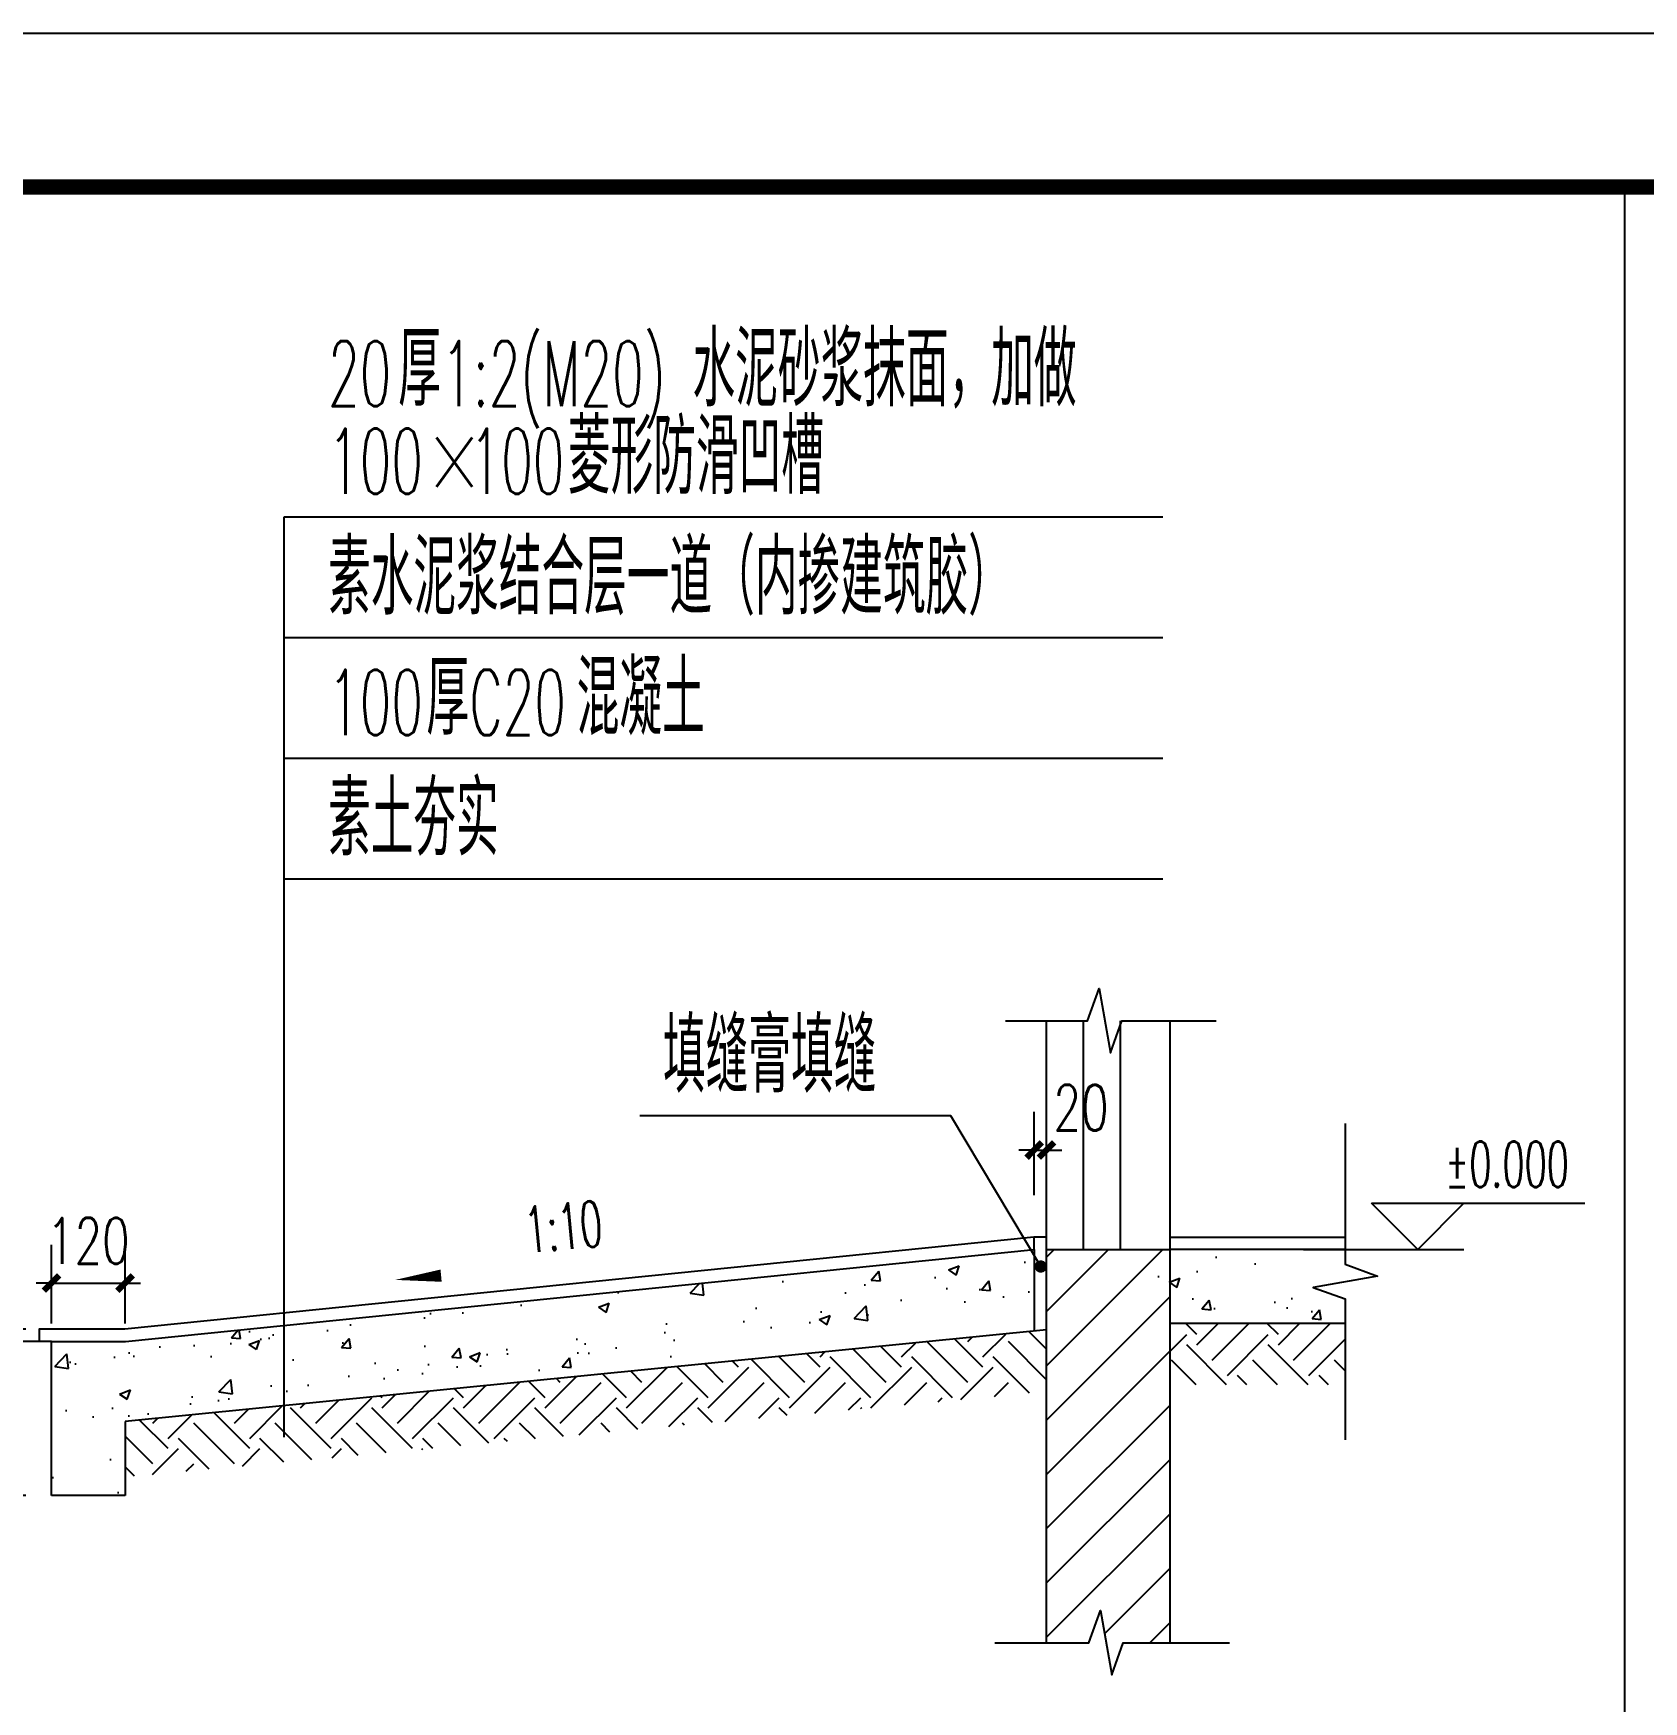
# Model space of a CAD drawing. Extents: x -1041549 to 749950, y -354245 to 17554.
# Drawn here: x -663684 to -661064, y -208278 to -205564 of the extents above; entities that cross this region are included whole.
import ezdxf

# ---------------------------------------------------------------- set-up
doc = ezdxf.new("R2010")
doc.units = 0
doc.header["$LTSCALE"] = 1000
doc.header["$MEASUREMENT"] = 0
for name, color, linetype in [('8', 8, 'Continuous'), ('9', 9, 'Continuous'), ('DIM_ELEV', 3, 'Continuous'), ('DIM_SYMB', 3, 'Continuous'), ('PUB_DIM', 3, 'Continuous'), ('PUB_TEXT', 7, 'Continuous'), ('PUB_TITLE', 4, 'Continuous'), ('WINDOW', 3, 'Continuous')]:
    doc.layers.add(name, color=color, linetype=linetype)
doc.styles.add('_TCH_DIM', font='SIMPLEX', dxfattribs={"bigfont": 'GBCBIG'})
doc.styles.add('_TCH_DIM_T3', font='SIMPLEX', dxfattribs={"width": 0.705882, "bigfont": 'GBCBIG'})
doc.dimstyles.new('_TCH_ARCH&&25', dxfattribs={"dimtxt": 74.375, "dimasz": 25, "dimexe": 62.5, "dimexo": 75, "dimgap": 31.5625, "dimtad": 1, "dimdec": 0, "dimzin": 0, "dimdsep": 46, "dimtxsty": '_TCH_DIM_T3', "dimblk": 'ARCHTICK', "dimcen": 0.09, "dimclrt": 7, "dimazin": 2, "dimtfac": 1, "dimtdec": 0, "dimtix": 1, "dimtmove": 2, "dimatfit": 3, "dimfxl": 50, "dimtolj": 1, "dimtzin": 0, "dimarcsym": 0})
pattern_1 = [(50, (-715834.67, -232142.4), (179.31505, -15.68803), [18.75, -206.25]), (355, (-715834.67, -232142.4), (-34.68783, 188.04803), [15, -165]), (100.4514, (-715819.72, -232143.7), (144.62735, 172.3599), [15.93505, -175.28553]), (46.1842, (-715834.67, -232092.4), (266.8103, -41.37975), [28.125, -309.375]), (96.6356, (-715812.43, -232095.84), (233.6657, 243.5295), [23.9026, -262.9282]), (351.1842, (-715834.67, -232092.4), (233.6655, 243.5297), [22.5, -247.5]), (21, (-715809.67, -232104.9), (149.22676, -100.65472), [18.75, -206.25]), (326, (-715809.67, -232104.9), (60.82883, 181.2875), [15, -165]), (71.4514, (-715797.23, -232113.28), (210.05566, 80.6326), [15.93505, -175.28553]), (37.5, (-715834.67, -232142.395), (3.039964, 83.223463), [0, -163, 0, -167.5, 0, -165.625]), (7.5, (-715834.67, -232142.395), (65.76738, 98.60293), [0, -95.5, 0, -159.25, 0, -63.125]), (327.5, (-715890.42, -232142.395), (133.45561, -5.63872), [0, -62.5, 0, -195, 0, -258.75]), (317.5, (-715915.42, -232142.4), (145.79654, 25.02625), [0, -81.25, 0, -129.5, 0, -183.75])]

# ---------------------------------------------------------------- blocks, each defined once
blk = doc.blocks.new('_ArchTick')
at = {"color": 0, "linetype": 'ByBlock', "const_width": 0.4}
blk.add_lwpolyline([(-0.5, -0.5), (0.5, 0.5)], dxfattribs=at)
blk = doc.blocks.new('*D135')
at = {"layer": 'Defpoints', "color": 0, "transparency": 16777216}
for p in [(-663534.8, -207597), (-663654.6, -207738), (-663534.8, -207738)]:
    blk.add_point(p, dxfattribs=at)
at = {"layer": 'PUB_DIM', "color": 0, "lineweight": -2, "transparency": 16777216}
for p, q in [((-663654.6, -207663), (-663654.6, -207534.5)), ((-663534.8, -207663), (-663534.8, -207534.5)), ((-663654.6, -207597), (-663679.6, -207597)), ((-663654.6, -207597), (-663534.8, -207597)), ((-663534.8, -207597), (-663509.8, -207597))]:
    blk.add_line(p, q, dxfattribs=at)
at = {"layer": 'PUB_DIM', "color": 0, "lineweight": -2, "transparency": 16777216, "xscale": 25, "yscale": 25, "zscale": 25}
blk.add_blockref('_ArchTick', (-663654.6, -207597), dxfattribs=at)
at = {"layer": 'PUB_DIM', "color": 0, "lineweight": -2, "transparency": 16777216, "xscale": 25, "yscale": 25, "zscale": 25, "rotation": 180}
blk.add_blockref('_ArchTick', (-663534.8, -207597), dxfattribs=at)
at = {"layer": 'PUB_DIM', "color": 7, "transparency": 16777216, "insert": (-663594.7, -207528.2), "char_height": 74.38, "attachment_point": 5, "style": '_TCH_DIM_T3'}
blk.add_mtext('\\A1;120', dxfattribs=at)
blk = doc.blocks.new('*D136')
at = {"layer": 'Defpoints', "color": 0, "transparency": 16777216}
for p in [(-663753.8, -207672.1), (-663621.3, -207672.1), (-663621.3, -207692.1)]:
    blk.add_point(p, dxfattribs=at)
at = {"layer": 'PUB_DIM', "color": 0, "lineweight": -2, "transparency": 16777216}
for p, q in [((-663753.8, -207672.1), (-663753.8, -207647.1)), ((-663696.3, -207672.1), (-663816.3, -207672.1)), ((-663753.8, -207692.1), (-663753.8, -207672.1)), ((-663696.3, -207692.1), (-663816.3, -207692.1)), ((-663753.8, -207692.1), (-663753.8, -207717.1))]:
    blk.add_line(p, q, dxfattribs=at)
at = {"layer": 'PUB_DIM', "color": 0, "lineweight": -2, "transparency": 16777216, "xscale": 25, "yscale": 25, "zscale": 25}
for p, rotation in [((-663753.8, -207672.1), 270), ((-663753.8, -207692.1), 90)]:
    blk.add_blockref('_ArchTick', p, dxfattribs=dict(at, rotation=rotation))
at = {"layer": 'PUB_DIM', "color": 7, "transparency": 16777216, "insert": (-663823, -207608.3), "char_height": 74.38, "attachment_point": 5, "rotation": 90, "style": '_TCH_DIM_T3'}
blk.add_mtext('\\A1;20', dxfattribs=at)
blk = doc.blocks.new('*D137')
at = {"layer": 'Defpoints', "color": 0, "transparency": 16777216}
for p in [(-663753.8, -207692.1), (-663621.3, -207692.1), (-663621.3, -207942.5)]:
    blk.add_point(p, dxfattribs=at)
at = {"layer": 'PUB_DIM', "color": 0, "lineweight": -2, "transparency": 16777216}
for p, q in [((-663696.3, -207692.1), (-663816.3, -207692.1)), ((-663753.8, -207942.5), (-663753.8, -207692.1)), ((-663696.3, -207942.5), (-663816.3, -207942.5))]:
    blk.add_line(p, q, dxfattribs=at)
at = {"layer": 'PUB_DIM', "color": 0, "lineweight": -2, "transparency": 16777216, "xscale": 25, "yscale": 25, "zscale": 25}
for p, rotation in [((-663753.8, -207692.1), 90), ((-663753.8, -207942.5), 270)]:
    blk.add_blockref('_ArchTick', p, dxfattribs=dict(at, rotation=rotation))
at = {"layer": 'PUB_DIM', "color": 7, "transparency": 16777216, "insert": (-663822.6, -207817.3), "char_height": 74.38, "attachment_point": 5, "rotation": 90, "style": '_TCH_DIM_T3'}
blk.add_mtext('\\A1;250', dxfattribs=at)
blk = doc.blocks.new('*D138')
at = {"layer": 'Defpoints', "color": 0, "transparency": 16777216}
for p in [(-662035.3, -207380.5), (-662055.2, -207528.7), (-662035.2, -207528.7)]:
    blk.add_point(p, dxfattribs=at)
at = {"layer": 'PUB_DIM', "color": 0, "lineweight": -2, "transparency": 16777216}
for p, q in [((-662055.3, -207453.7), (-662055.4, -207318.1)), ((-662035.3, -207453.7), (-662035.4, -207318)), ((-662055.4, -207380.6), (-662080.4, -207380.6)), ((-662055.4, -207380.6), (-662035.3, -207380.5)), ((-662035.3, -207380.5), (-662010.3, -207380.5))]:
    blk.add_line(p, q, dxfattribs=at)
at = {"layer": 'PUB_DIM', "color": 0, "lineweight": -2, "transparency": 16777216, "xscale": 25, "yscale": 25, "zscale": 25}
for p, rotation in [((-662055.4, -207380.6), 0.0566360387325293), ((-662035.3, -207380.5), 180.0566360387325)]:
    blk.add_blockref('_ArchTick', p, dxfattribs=dict(at, rotation=rotation))
at = {"layer": 'PUB_DIM', "color": 7, "transparency": 16777216, "insert": (-661979.2, -207311.7), "char_height": 74.38, "attachment_point": 5, "rotation": 0.0566, "style": '_TCH_DIM_T3'}
blk.add_mtext('\\A1;20', dxfattribs=at)

msp = doc.modelspace()

# ---------------------------------------------------------------- hatches: boundary and pattern name
at = {"layer": '8'}
h = msp.add_hatch(dxfattribs=at)
h.set_pattern_fill('混凝土', color=256, scale=25)
h.set_pattern_definition(pattern_1)
h.paths.add_polyline_path([(-663535, -207692.4), (-663655.2, -207692.4), (-663655.2, -207942.8), (-663535.2, -207942.8), (-663535.2, -207822.4), (-662055.2, -207674.8), (-662055.2, -207542.1)])
h = msp.add_hatch(dxfattribs=at)
h.set_pattern_fill('普通砖', color=256, scale=25)
h.set_pattern_definition([(45, (-715834.67, -232097.52), (-44.19419, 44.19419), [])])
h.paths.add_polyline_path([(-661834.9, -207542.1), (-662035.2, -207542.1), (-662035.2, -208182.1), (-661966.7, -208182.1), (-661947.6, -208129.6), (-661929.1, -208234.6), (-661910.4, -208182.1), (-661834.9, -208182.1)])
h = msp.add_hatch(dxfattribs=at)
h.set_pattern_fill('混凝土', color=256, scale=25)
h.set_pattern_definition(pattern_1)
h.paths.add_polyline_path([(-661549.2, -207662.3), (-661549.2, -207622.7), (-661601.7, -207604.1), (-661496.7, -207585.6), (-661549.2, -207566.4), (-661549.2, -207542.1), (-661854.9, -207542.1), (-661854.9, -207662.3)])
h = msp.add_hatch(dxfattribs=at)
h.set_pattern_fill('土壤', color=256, scale=25, angle=45)
h.set_pattern_definition([(45, (-715834.79, -232112.4), (1e-14, 132.58252), [93.75, -93.75]), (45, (-715859.65, -232087.545), (1e-14, 132.58252), [93.75, -93.75]), (45, (-715884.5, -232062.69), (1e-14, 132.58252), [93.75, -93.75]), (135, (-715884.5, -232046.11), (-132.58252, 3e-14), [93.75, -93.75]), (135, (-715859.65, -232021.25), (-132.58252, 3e-14), [93.75, -93.75]), (135, (-715834.79, -231996.39), (-132.58252, 3e-14), [93.75, -93.75])])
h.paths.add_polyline_path([(-663534.6, -207912.4), (-662035.3, -207773.6), (-662035.3, -207673.3), (-663534.6, -207822.1), (-663534.6, -207852.2)])
h = msp.add_hatch(dxfattribs=at)
h.set_pattern_fill('土壤', color=256, scale=25, angle=45)
h.set_pattern_definition([(45, (-715834.67, -232142.4), (1e-14, 132.58252), [93.75, -93.75]), (45, (-715859.53, -232117.54), (1e-14, 132.58252), [93.75, -93.75]), (45, (-715884.39, -232092.68), (1e-14, 132.58252), [93.75, -93.75]), (135, (-715884.39, -232076.1), (-132.58252, 3e-14), [93.75, -93.75]), (135, (-715859.53, -232051.245), (-132.58252, 3e-14), [93.75, -93.75]), (135, (-715834.67, -232026.39), (-132.58252, 3e-14), [93.75, -93.75])])
h.paths.add_polyline_path([(-661549.2, -207662.3), (-661834.9, -207662.3), (-661834.9, -207762.3), (-661549.2, -207762.3)])

# ---------------------------------------------------------------- linework, layer by layer
at = {"color": 8}
msp.add_line((-661094.7, -205813.6), (-661094.7, -210010.6), dxfattribs=at)
at = {"layer": '8'}
for points in [[(-662035.2, -207522.1), (-662056, -207522.1), (-663535.1, -207672.1), (-663674.6, -207672.1), (-663674.6, -207692.1)], [(-662055.2, -207542.1), (-662055.2, -207522.1)], [(-662035.2, -207542.1), (-662035.2, -207522.1)], [(-661834.9, -207522.1), (-661549.2, -207522.1)]]:
    msp.add_lwpolyline(points, dxfattribs=at)
at = {"layer": '9'}
for p, q in [((-663534.4, -207692.1), (-662055.2, -207542.1)), ((-662055.2, -207542.1), (-662055.2, -207674.8)), ((-661549.2, -207542.1), (-661834.9, -207542.1)), ((-661834.9, -207542.1), (-661834.9, -208182.1)), ((-662035.2, -207673.3), (-663534.6, -207822.1)), ((-663654.6, -207942.5), (-663654.6, -207692.1)), ((-663654.6, -207692.1), (-663534.4, -207692.1)), ((-663534.6, -207822.1), (-663534.6, -207942.5)), ((-663534.6, -207942.5), (-663654.6, -207942.5))]:
    msp.add_line(p, q, dxfattribs=at)
for points in [[(-662035.2, -208182.1), (-662035.2, -207542.1), (-661834.9, -207542.1), (-661834.9, -208182.1)], [(-661834.9, -207662.3), (-661549.2, -207662.3)], [(-663654.6, -207692.1), (-664143.6, -207692.1)]]:
    msp.add_lwpolyline(points, dxfattribs=at)
at = {"layer": 'DIM_ELEV'}
for p, q in [((-661431.3, -207542.1), (-661506.3, -207467.1)), ((-661506.3, -207467.1), (-661159.4, -207467.1)), ((-661431.3, -207542.1), (-661356.3, -207467.1)), ((-661617, -207542.1), (-661356.3, -207542.1))]:
    msp.add_line(p, q, dxfattribs=at)
at = {"layer": 'DIM_SYMB'}
for p, q in [((-663275.8, -206939.2), (-663275.8, -206350.4)), ((-663275.8, -206350.4), (-661846.2, -206350.4)), ((-663275.8, -206546.7), (-661846.2, -206546.7)), ((-663275.8, -206742.9), (-661846.2, -206742.9)), ((-663275.8, -207847.5), (-663275.8, -206939.2)), ((-663275.8, -206939.2), (-661846.2, -206939.2)), ((-662190.9, -207324.8), (-662697, -207324.8)), ((-662044.6, -207570), (-662190.9, -207324.8))]:
    msp.add_line(p, q, dxfattribs=at)
for points in [[(-662102.2, -207170.1), (-661968.8, -207170.1), (-661949.7, -207117.6), (-661931.2, -207222.6), (-661912.6, -207170.1), (-661759.1, -207170.1)], [(-661549.2, -207337.1), (-661549.2, -207566.4), (-661496.7, -207585.6), (-661601.7, -207604.1), (-661549.2, -207622.7), (-661549.2, -207852)], [(-662119.6, -208182.1), (-661966.7, -208182.1), (-661947.6, -208129.6), (-661929.1, -208234.6), (-661910.4, -208182.1), (-661737.6, -208182.1)]]:
    msp.add_lwpolyline(points, dxfattribs=at)
msp.add_lwpolyline([(-662612.3, -207547.5, 0, 0, 0), (-663095.3, -207591.8, 0, 20, 0), (-663020.6, -207584.9, 0, 0, 0)], format="xyseb", dxfattribs=at)
at = {"layer": 'DIM_SYMB', "const_width": 10}
msp.add_lwpolyline([(-662042.1, -207574.3, 1), (-662047.2, -207565.7, 1)], format="xyb", close=True, dxfattribs=at)
at = {"layer": 'PUB_TITLE'}
msp.add_lwpolyline([(-665001.2, -216063.6), (-650151.2, -216063.6), (-650151.2, -205563.6), (-665001.2, -205563.6)], close=True, dxfattribs=at)
at = {"layer": 'PUB_TITLE', "const_width": 25}
msp.add_lwpolyline([(-664376.2, -215813.6), (-650401.2, -215813.6), (-650401.2, -205813.6), (-664376.2, -205813.6)], close=True, dxfattribs=at)
at = {"layer": 'WINDOW'}
for p, q in [((-662035.2, -207542.1), (-662035.2, -207170.1)), ((-661975.1, -207542.1), (-661975.1, -207170.1)), ((-661915, -207542.1), (-661915, -207170.1)), ((-661834.9, -207170.1), (-661834.9, -207542.1))]:
    msp.add_line(p, q, dxfattribs=at)

# ---------------------------------------------------------------- texts
at = {"layer": 'PUB_TEXT', "color": 7, "style": '_TCH_DIM'}
for s, height, width, p in [('厚', 120.6, 0.8, (-663090.3, -206170.4)), ('1:2(M20)', 106.25, 0.564706, (-663020, -206170.4)), ('水泥砂浆抹面，加做', 120.57, 0.8, (-662611.5, -206170.4)), ('20', 106.25, 0.564706, (-663204.5, -206170.4)), ('菱形防滑凹槽', 120.57, 0.8, (-662814.3, -206312.9)), ('100', 106.25, 0.564706, (-663204.5, -206312.9)), ('100', 106.25, 0.564706, (-662974.3, -206312.9)), ('×', 120.6, 0.8, (-663044.5, -206312.9)), ('素水泥浆结合层一道（内掺建筑胶）', 120.567, 0.8, (-663204.5, -206509.2)), ('厚', 120.6, 0.8, (-663044.5, -206705.4)), ('混凝土', 120.57, 0.8, (-662800, -206705.4)), ('100', 106.25, 0.564706, (-663204.5, -206705.4)), ('C20', 106.25, 0.564706, (-662974.3, -206705.4)), ('素土夯实', 120.57, 0.8, (-663204.5, -206901.7)), ('填缝膏填缝', 120.57, 0.8, (-662659.5, -207287.3)), ('%%P0.000', 74.38, 0.564706, (-661386.9, -207440.9))]:
    msp.add_text(s, height=height, dxfattribs=dict(at, width=width)).set_placement(p)
at = {"layer": 'PUB_TEXT', "color": 7, "style": '_TCH_DIM', "width": 0.564706}
msp.add_text('1:10', height=74.38, rotation=5.235, dxfattribs=at).set_placement((-662880.9, -207548))

# ---------------------------------------------------------------- dimensions: what is measured, and where the dimension line sits
at = {"layer": 'PUB_DIM'}
for base, p1, p2, angle, picture, middle in [((-662035.3, -207380.5), (-662055.2, -207528.7), (-662035.2, -207528.7), 0.0566, '*D138', (-661979.2, -207311.7)), ((-663753.8, -207672.1), (-663621.3, -207692.1), (-663621.3, -207672.1), 90, '*D136', (-663823, -207608.3))]:
    dim = msp.add_linear_dim(base=base, p1=p1, p2=p2, angle=angle, dimstyle='_TCH_ARCH&&25', dxfattribs=at)
    dim.commit()
    dim.dimension.update_dxf_attribs({"geometry": picture, "text_midpoint": middle, "dimtype": 129})
for p1, p2, distance, picture, middle in [((-663654.6, -207738), (-663534.8, -207738), 141, '*D135', (-663594.7, -207528.2)), ((-663621.3, -207942.5), (-663621.3, -207692.1), 132.6, '*D137', (-663822.6, -207817.3))]:
    dim = msp.add_aligned_dim(p1=p1, p2=p2, distance=distance, dimstyle='_TCH_ARCH&&25', dxfattribs=at)
    dim.commit()
    dim.dimension.update_dxf_attribs({"geometry": picture, "text_midpoint": middle})

doc.saveas('drawing.dxf')
